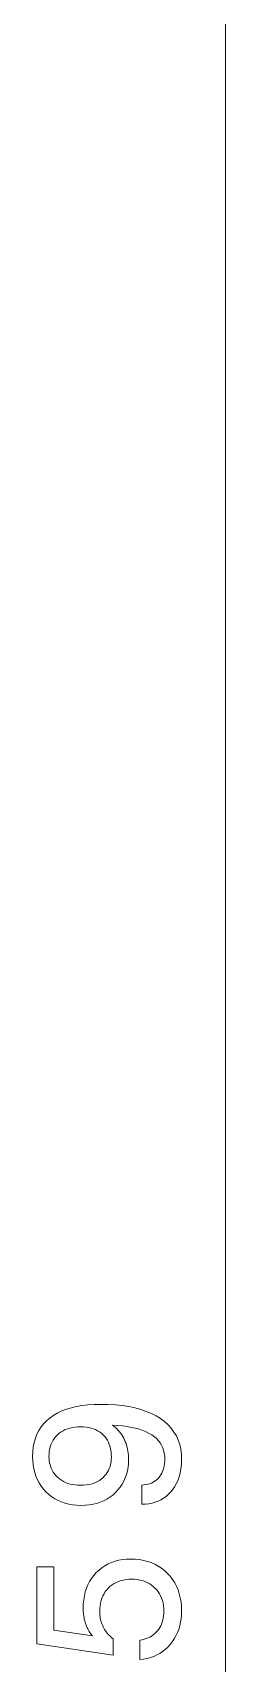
# Model space of a CAD drawing. Extents: x 5 to 409, y 5 to 583.
# Drawn here: x 192.88 to 196.9, y 270.91 to 304.84 of the extents above; entities that cross this region are included whole.
import ezdxf

# ---------------------------------------------------------------- set-up
doc = ezdxf.new("R2010")
doc.units = 0
doc.layers.add('DIMENSIONS', color=2, linetype='Continuous', lineweight=25)

msp = doc.modelspace()

# ---------------------------------------------------------------- linework, layer by layer
at = {"layer": 'DIMENSIONS', "lineweight": 13}
msp.add_line((196.899, 195.512), (196.899, 348.609), dxfattribs=at)
for points in [[(195.157, 274.221), (195.157, 274.617), (195.201, 274.621), (195.243, 274.627), (195.283, 274.636), (195.321, 274.647), (195.358, 274.661), (195.392, 274.677), (195.424, 274.697), (195.454, 274.719), (195.483, 274.743), (195.509, 274.77), (195.533, 274.8), (195.554, 274.831), (195.573, 274.865), (195.59, 274.9), (195.604, 274.938), (195.615, 274.978), (195.624, 275.019), (195.63, 275.063), (195.634, 275.109), (195.635, 275.157), (195.633, 275.221), (195.625, 275.282), (195.611, 275.341), (195.592, 275.396), (195.568, 275.447), (195.539, 275.496), (195.504, 275.542), (195.463, 275.585), (195.418, 275.624), (195.367, 275.661), (195.31, 275.694), (195.248, 275.725), (195.18, 275.753), (195.106, 275.778), (195.027, 275.8), (194.943, 275.819), (194.852, 275.835), (194.756, 275.848), (194.655, 275.858), (194.548, 275.865), (194.58, 275.84), (194.61, 275.813), (194.639, 275.785), (194.666, 275.755), (194.692, 275.725), (194.716, 275.694), (194.738, 275.661), (194.759, 275.628), (194.779, 275.593), (194.796, 275.558), (194.812, 275.521), (194.827, 275.483), (194.839, 275.445), (194.85, 275.406), (194.86, 275.366), (194.867, 275.325), (194.873, 275.283), (194.877, 275.241), (194.88, 275.197), (194.881, 275.153), (194.878, 275.069), (194.87, 274.989), (194.856, 274.912), (194.837, 274.838), (194.812, 274.767), (194.782, 274.699), (194.747, 274.635), (194.706, 274.574), (194.659, 274.516), (194.608, 274.461), (194.551, 274.411), (194.491, 274.366), (194.428, 274.326), (194.361, 274.291), (194.291, 274.262), (194.217, 274.238), (194.14, 274.22), (194.059, 274.206), (193.975, 274.198), (193.888, 274.196), (193.8, 274.198), (193.715, 274.207), (193.633, 274.221), (193.556, 274.241), (193.481, 274.266), (193.41, 274.297), (193.342, 274.334), (193.278, 274.376), (193.217, 274.424), (193.159, 274.477), (193.106, 274.535), (193.059, 274.597), (193.017, 274.662), (192.98, 274.73), (192.95, 274.802), (192.925, 274.877), (192.905, 274.956), (192.891, 275.039), (192.883, 275.125), (192.88, 275.214), (192.884, 275.316), (192.894, 275.414), (192.913, 275.507), (192.938, 275.595), (192.971, 275.678), (193.011, 275.755), (193.059, 275.829), (193.113, 275.897), (193.175, 275.96), (193.245, 276.018), (193.321, 276.071), (193.403, 276.119), (193.492, 276.161), (193.588, 276.197), (193.69, 276.228), (193.798, 276.253), (193.913, 276.272), (194.035, 276.286), (194.162, 276.295), (194.297, 276.298), (194.455, 276.295), (194.606, 276.286), (194.75, 276.271), (194.886, 276.25), (195.015, 276.223), (195.136, 276.191), (195.25, 276.152), (195.356, 276.107), (195.455, 276.057), (195.547, 276), (195.63, 275.938), (195.705, 275.871), (195.77, 275.799), (195.827, 275.722), (195.876, 275.64), (195.915, 275.553), (195.946, 275.46), (195.968, 275.363), (195.981, 275.26), (195.985, 275.153), (195.983, 275.069), (195.976, 274.989), (195.965, 274.913), (195.949, 274.84), (195.929, 274.77), (195.904, 274.704), (195.875, 274.641), (195.841, 274.582), (195.803, 274.526), (195.76, 274.474), (195.713, 274.426), (195.663, 274.383), (195.611, 274.345), (195.555, 274.312), (195.496, 274.284), (195.434, 274.261), (195.37, 274.244), (195.302, 274.231), (195.231, 274.224)], [(193.883, 274.613), (193.94, 274.615), (193.995, 274.62), (194.047, 274.628), (194.097, 274.639), (194.145, 274.653), (194.19, 274.671), (194.233, 274.692), (194.274, 274.716), (194.312, 274.744), (194.348, 274.774), (194.381, 274.808), (194.411, 274.843), (194.437, 274.881), (194.46, 274.92), (194.479, 274.962), (194.494, 275.005), (194.507, 275.051), (194.515, 275.099), (194.52, 275.149), (194.522, 275.201), (194.52, 275.259), (194.515, 275.314), (194.507, 275.367), (194.495, 275.417), (194.479, 275.465), (194.46, 275.51), (194.438, 275.552), (194.412, 275.592), (194.383, 275.629), (194.35, 275.664), (194.315, 275.696), (194.277, 275.724), (194.236, 275.75), (194.193, 275.771), (194.147, 275.79), (194.098, 275.805), (194.047, 275.817), (193.994, 275.825), (193.938, 275.83), (193.879, 275.832), (193.82, 275.83), (193.764, 275.825), (193.709, 275.817), (193.658, 275.805), (193.609, 275.79), (193.562, 275.771), (193.518, 275.75), (193.476, 275.724), (193.436, 275.696), (193.4, 275.664), (193.366, 275.629), (193.335, 275.592), (193.309, 275.553), (193.286, 275.512), (193.266, 275.468), (193.25, 275.422), (193.237, 275.373), (193.229, 275.322), (193.223, 275.269), (193.221, 275.214), (193.223, 275.161), (193.229, 275.11), (193.238, 275.061), (193.251, 275.015), (193.267, 274.97), (193.287, 274.928), (193.311, 274.887), (193.338, 274.849), (193.369, 274.813), (193.404, 274.779), (193.441, 274.747), (193.481, 274.719), (193.524, 274.694), (193.568, 274.673), (193.615, 274.654), (193.664, 274.64), (193.715, 274.628), (193.769, 274.62), (193.825, 274.615)], [(195.117, 270.989), (195.117, 271.39), (195.163, 271.398), (195.206, 271.409), (195.248, 271.422), (195.288, 271.438), (195.325, 271.456), (195.361, 271.477), (195.394, 271.5), (195.426, 271.526), (195.455, 271.554), (195.482, 271.585), (195.508, 271.617), (195.53, 271.652), (195.55, 271.688), (195.567, 271.726), (195.581, 271.766), (195.593, 271.807), (195.602, 271.85), (195.609, 271.895), (195.613, 271.942), (195.614, 271.99), (195.612, 272.05), (195.607, 272.106), (195.598, 272.161), (195.585, 272.213), (195.568, 272.262), (195.548, 272.31), (195.524, 272.355), (195.497, 272.397), (195.466, 272.438), (195.431, 272.475), (195.393, 272.51), (195.353, 272.541), (195.31, 272.569), (195.266, 272.593), (195.218, 272.613), (195.169, 272.629), (195.117, 272.642), (195.063, 272.651), (195.007, 272.657), (194.948, 272.659), (194.888, 272.657), (194.831, 272.652), (194.776, 272.642), (194.723, 272.63), (194.673, 272.613), (194.626, 272.594), (194.581, 272.57), (194.539, 272.543), (194.499, 272.512), (194.461, 272.477), (194.427, 272.44), (194.396, 272.4), (194.369, 272.358), (194.345, 272.313), (194.325, 272.265), (194.309, 272.215), (194.296, 272.163), (194.287, 272.108), (194.282, 272.05), (194.28, 271.99), (194.28, 271.956), (194.283, 271.922), (194.286, 271.888), (194.291, 271.855), (194.297, 271.823), (194.305, 271.792), (194.314, 271.76), (194.324, 271.73), (194.336, 271.7), (194.349, 271.671), (194.364, 271.643), (194.38, 271.615), (194.397, 271.588), (194.416, 271.561), (194.436, 271.536), (194.457, 271.511), (194.48, 271.487), (194.504, 271.464), (194.529, 271.441), (194.556, 271.419), (194.556, 271.076), (192.966, 271.312), (192.966, 272.914), (193.321, 272.914), (193.321, 271.6), (194.128, 271.48), (194.109, 271.502), (194.092, 271.525), (194.075, 271.548), (194.059, 271.573), (194.044, 271.598), (194.03, 271.623), (194.017, 271.65), (194.005, 271.677), (193.994, 271.705), (193.984, 271.734), (193.974, 271.764), (193.966, 271.794), (193.958, 271.825), (193.952, 271.856), (193.946, 271.887), (193.942, 271.92), (193.938, 271.952), (193.936, 271.986), (193.935, 272.019), (193.934, 272.054), (193.937, 272.144), (193.945, 272.231), (193.959, 272.315), (193.978, 272.394), (194.003, 272.47), (194.033, 272.543), (194.068, 272.612), (194.109, 272.677), (194.156, 272.739), (194.208, 272.797), (194.265, 272.85), (194.325, 272.898), (194.388, 272.94), (194.455, 272.977), (194.525, 273.008), (194.598, 273.033), (194.675, 273.053), (194.756, 273.067), (194.84, 273.076), (194.927, 273.078), (195.02, 273.075), (195.109, 273.066), (195.194, 273.051), (195.276, 273.031), (195.354, 273.004), (195.429, 272.971), (195.5, 272.932), (195.568, 272.887), (195.632, 272.837), (195.692, 272.78), (195.748, 272.719), (195.798, 272.653), (195.842, 272.585), (195.88, 272.513), (195.912, 272.437), (195.938, 272.357), (195.959, 272.274), (195.974, 272.187), (195.982, 272.097), (195.985, 272.003), (195.983, 271.92), (195.976, 271.839), (195.964, 271.762), (195.947, 271.687), (195.925, 271.615), (195.899, 271.547), (195.868, 271.481), (195.832, 271.418), (195.791, 271.357), (195.746, 271.3), (195.697, 271.247), (195.644, 271.198), (195.589, 271.155), (195.53, 271.116), (195.469, 271.083), (195.405, 271.054), (195.337, 271.03), (195.267, 271.012), (195.193, 270.998)]]:
    msp.add_lwpolyline(points, close=True, dxfattribs=at)

doc.saveas('drawing.dxf')
